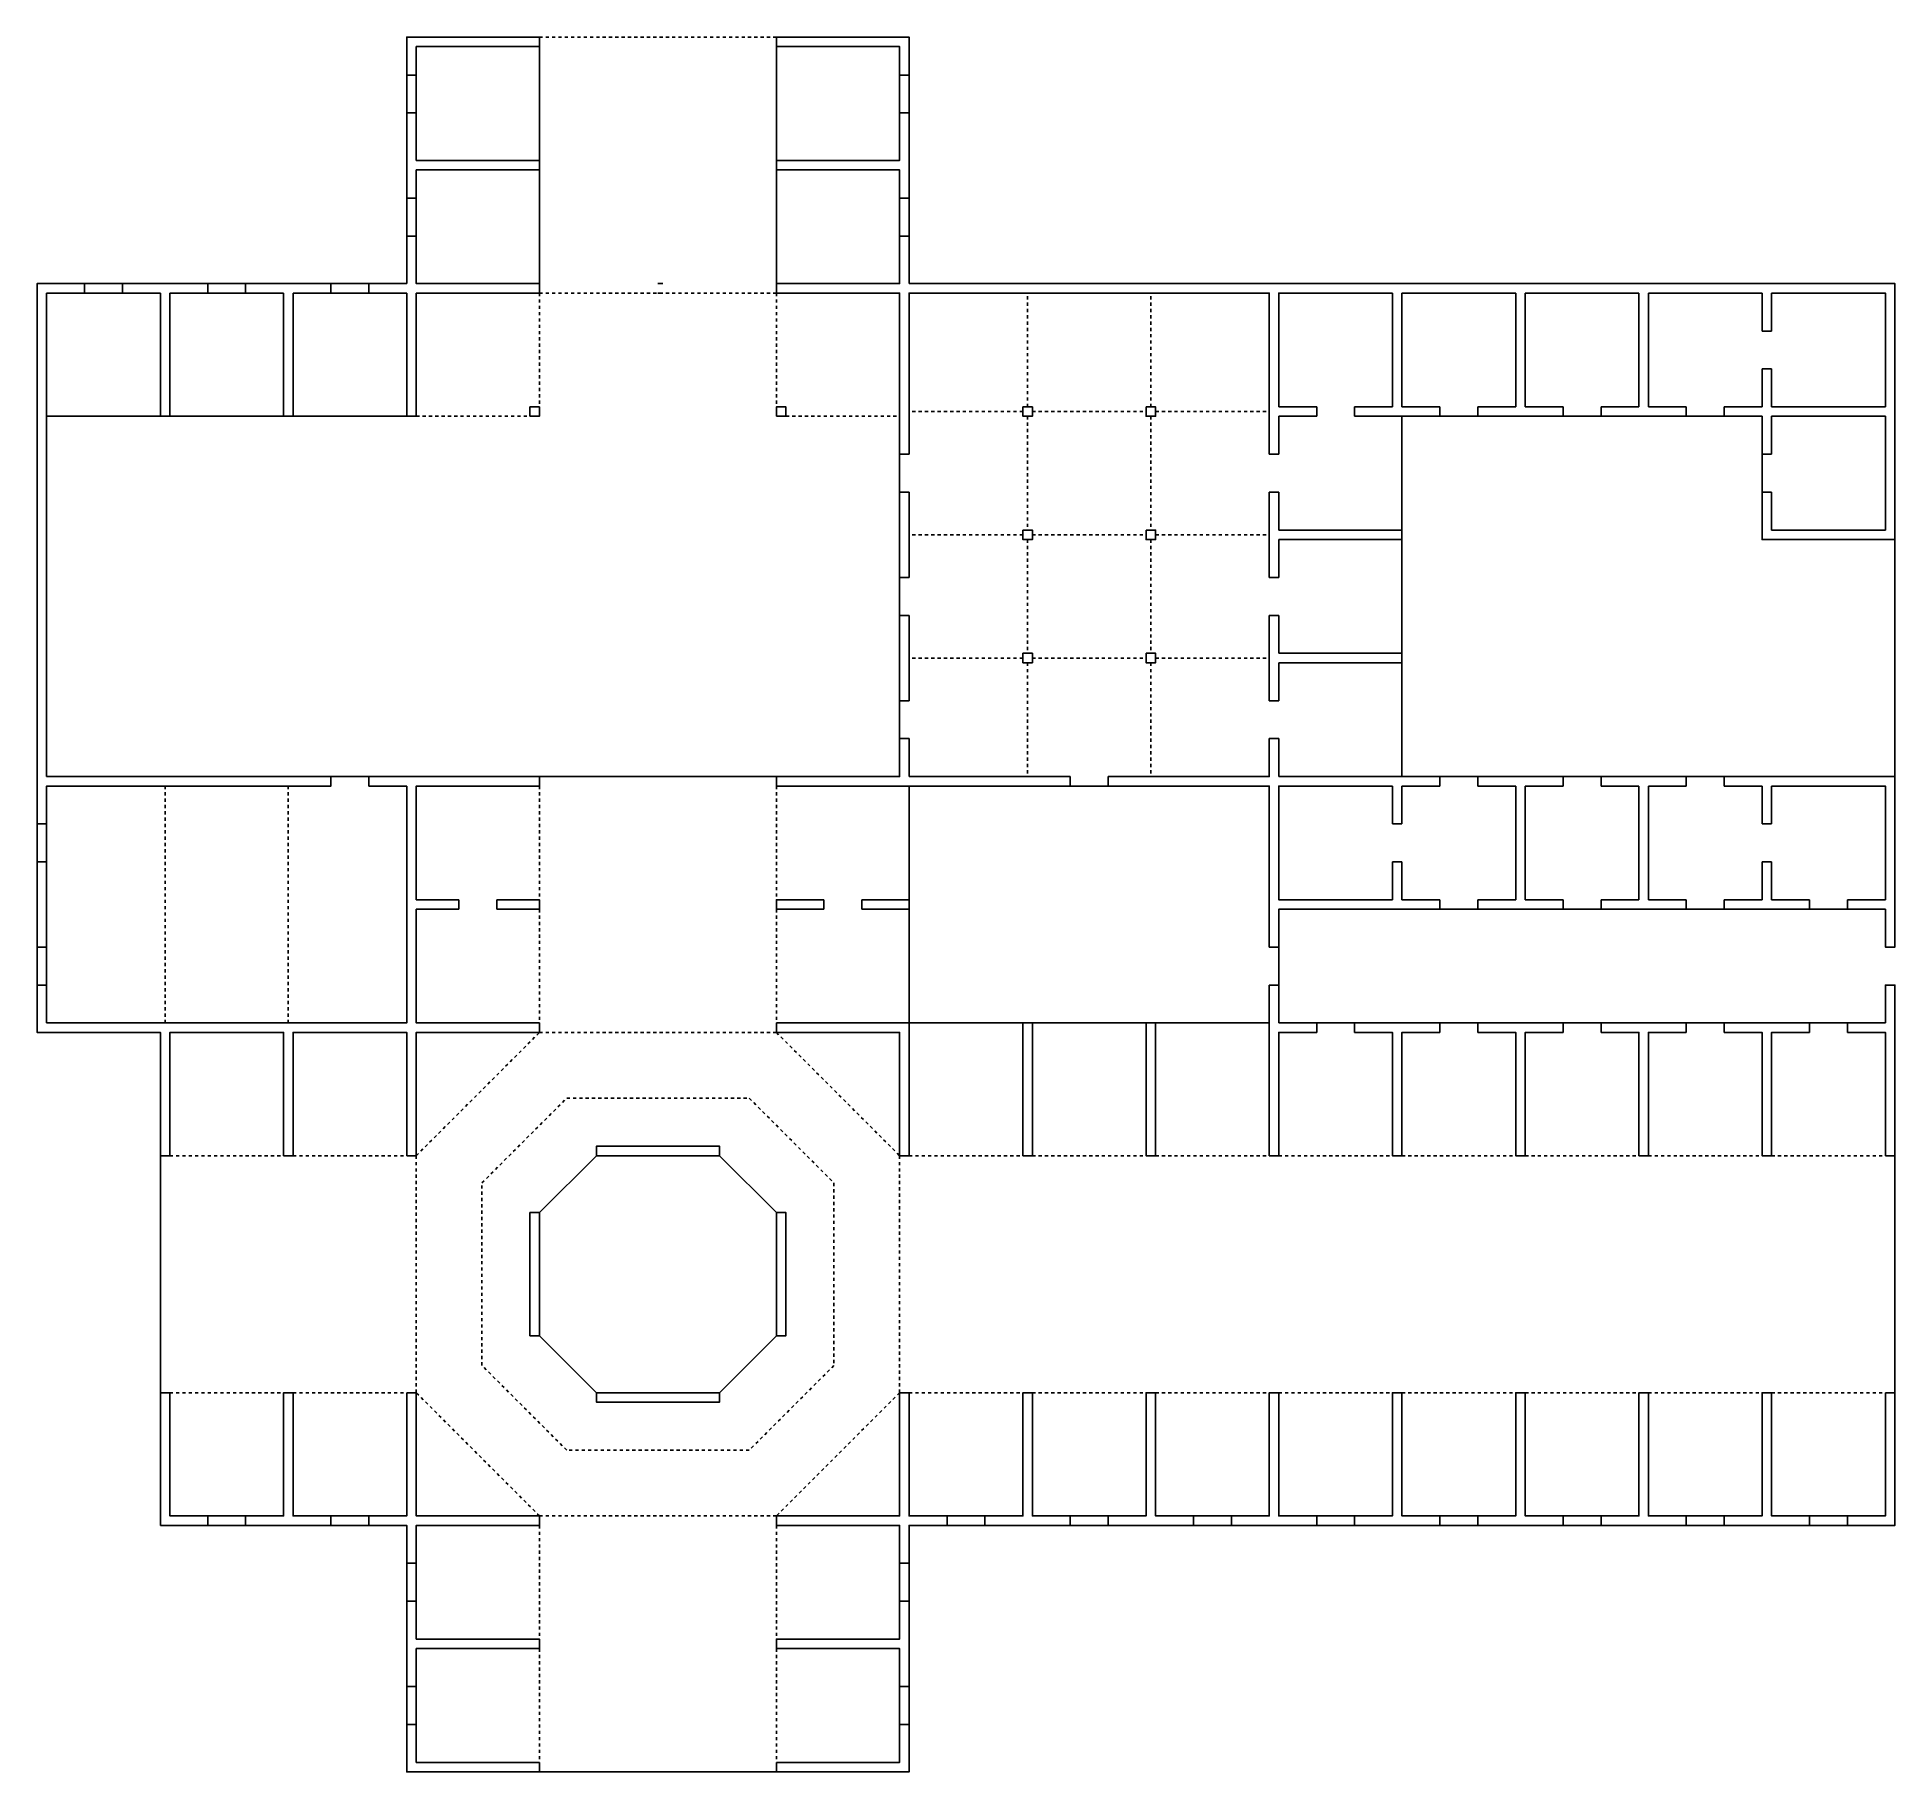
# Model space of a CAD drawing. Header units: millimetres. Extents: x 4573 to 5063, y -322 to -268.
# Drawn here: x 4572.9 to 4631.7, y -322.4 to -267.5 of the extents above.
import ezdxf

# ---------------------------------------------------------------- set-up
doc = ezdxf.new("R2010")
doc.units = ezdxf.units.MM
doc.linetypes.add('ACAD_ISO02W100', pattern=[15, 12, -3])
doc.layers.add('Layer3', color=8, linetype='ACAD_ISO02W100')
doc.layers.add('Layer4', color=7, linetype='Continuous', true_color=0xf7b54a)

msp = doc.modelspace()

# ---------------------------------------------------------------- linework, layer by layer
for points in [[(4588.84, -267.833), (4588.84, -267.533), (4584.64, -267.533), (4584.64, -268.733)], [(4596.34, -267.833), (4596.34, -267.533), (4600.54, -267.533), (4600.54, -268.733)], [(4600.24, -268.733), (4600.24, -267.833), (4596.34, -267.833), (4596.34, -267.533)], [(4584.94, -268.733), (4584.94, -267.833), (4588.84, -267.833)], [(4584.64, -268.733), (4584.94, -268.733)], [(4600.24, -268.733), (4600.54, -268.733)], [(4584.64, -269.933), (4584.94, -269.933)], [(4584.64, -269.933), (4584.64, -272.633)], [(4584.94, -272.633), (4584.94, -271.733), (4588.84, -271.733), (4588.84, -271.433), (4584.94, -271.433), (4584.94, -269.933)], [(4600.24, -272.633), (4600.24, -271.733), (4596.34, -271.733), (4596.34, -271.433), (4600.24, -271.433), (4600.24, -269.933)], [(4600.24, -269.933), (4600.54, -269.933)], [(4600.54, -269.933), (4600.54, -272.633)], [(4588.84, -271.733), (4588.84, -271.433)], [(4596.34, -271.733), (4596.34, -271.433)], [(4584.64, -272.633), (4584.94, -272.633)], [(4600.24, -272.633), (4600.54, -272.633)], [(4584.64, -273.833), (4584.94, -273.833)], [(4584.64, -273.833), (4584.64, -275.333)], [(4584.94, -275.633), (4588.84, -275.633), (4588.84, -275.333), (4584.94, -275.333), (4584.94, -273.833)], [(4600.24, -275.633), (4596.34, -275.633), (4596.34, -275.333), (4600.24, -275.333), (4600.24, -273.833)], [(4600.24, -273.833), (4600.54, -273.833)], [(4600.54, -273.833), (4600.54, -275.333)], [(4573.24, -275.333), (4572.94, -275.333), (4572.94, -292.433)], [(4573.24, -275.333), (4574.44, -275.333)], [(4573.24, -275.633), (4573.24, -290.933)], [(4573.24, -275.633), (4574.44, -275.633)], [(4574.44, -275.333), (4574.44, -275.633)], [(4575.64, -275.333), (4575.64, -275.633)], [(4575.64, -275.333), (4578.34, -275.333)], [(4575.64, -275.633), (4576.84, -275.633)], [(4576.84, -279.233), (4576.84, -275.633)], [(4577.14, -275.633), (4577.14, -279.233)], [(4577.14, -275.633), (4578.34, -275.633)], [(4578.34, -275.333), (4578.34, -275.633)], [(4579.54, -275.333), (4579.54, -275.633)], [(4579.54, -275.333), (4582.24, -275.333)], [(4579.54, -275.633), (4580.74, -275.633)], [(4580.74, -279.233), (4580.74, -275.633)], [(4581.04, -275.633), (4581.04, -279.233)], [(4581.04, -275.633), (4582.24, -275.633)], [(4582.24, -275.333), (4582.24, -275.633)], [(4583.44, -275.333), (4583.44, -275.633)], [(4583.44, -275.333), (4584.64, -275.333)], [(4583.44, -275.633), (4584.64, -275.633)], [(4584.64, -279.233), (4584.64, -275.633)], [(4584.94, -275.633), (4584.94, -279.233)], [(4588.84, -275.633), (4588.84, -275.333)], [(4596.34, -275.633), (4596.34, -275.333)], [(4600.24, -275.333), (4596.34, -275.333)], [(4600.24, -280.733), (4600.24, -275.633), (4596.34, -275.633)], [(4631.74, -283.433), (4631.74, -275.333), (4600.54, -275.333)], [(4600.54, -280.733), (4600.54, -275.633), (4611.94, -275.633), (4611.94, -280.733)], [(4612.24, -279.233), (4612.24, -275.633), (4615.84, -275.633)], [(4615.84, -279.233), (4615.84, -275.633)], [(4616.14, -279.233), (4616.14, -275.633)], [(4616.14, -275.633), (4619.74, -275.633)], [(4619.74, -275.633), (4619.74, -279.233)], [(4620.04, -275.633), (4620.04, -279.233)], [(4620.04, -275.633), (4623.64, -275.633)], [(4623.64, -275.633), (4623.64, -279.233)], [(4623.94, -275.633), (4623.94, -279.233)], [(4623.94, -275.633), (4627.54, -275.633)], [(4627.54, -275.633), (4627.54, -276.833)], [(4627.84, -276.833), (4627.84, -275.633)], [(4627.84, -275.633), (4631.44, -275.633), (4631.44, -279.233)], [(4627.54, -276.833), (4627.84, -276.833)], [(4627.84, -278.033), (4627.54, -278.033)], [(4627.54, -278.033), (4627.54, -279.233)], [(4627.84, -279.233), (4627.84, -278.033)], [(4576.84, -279.233), (4576.84, -279.533), (4577.14, -279.533), (4577.14, -279.233)], [(4580.74, -279.233), (4580.74, -279.533), (4581.04, -279.533), (4581.04, -279.233)], [(4584.64, -279.233), (4584.64, -279.533), (4584.94, -279.533), (4584.94, -279.233)], [(4612.24, -279.233), (4613.44, -279.233)], [(4613.44, -279.233), (4613.44, -279.533)], [(4613.44, -279.533), (4613.44, -279.233)], [(4614.64, -279.233), (4615.84, -279.233)], [(4614.64, -279.533), (4614.64, -279.233)], [(4614.64, -279.233), (4614.64, -279.533)], [(4616.14, -279.233), (4617.34, -279.233)], [(4617.34, -279.533), (4617.34, -279.233)], [(4618.54, -279.233), (4618.54, -279.533)], [(4618.54, -279.233), (4619.74, -279.233)], [(4620.04, -279.233), (4621.24, -279.233)], [(4621.24, -279.533), (4621.24, -279.233)], [(4622.44, -279.233), (4622.44, -279.533)], [(4622.44, -279.233), (4623.64, -279.233)], [(4623.94, -279.233), (4625.14, -279.233)], [(4625.14, -279.533), (4625.14, -279.233)], [(4626.34, -279.233), (4626.34, -279.533)], [(4626.34, -279.233), (4627.54, -279.233)], [(4627.84, -279.233), (4631.44, -279.233)], [(4612.24, -279.533), (4613.44, -279.533)], [(4612.24, -279.533), (4612.24, -280.733)], [(4614.64, -279.533), (4617.34, -279.533)], [(4618.54, -279.533), (4621.24, -279.533)], [(4622.44, -279.533), (4625.14, -279.533)], [(4626.34, -279.533), (4627.54, -279.533)], [(4627.54, -280.733), (4627.54, -279.533)], [(4627.84, -279.533), (4631.44, -279.533)], [(4627.84, -280.733), (4627.84, -279.533)], [(4631.44, -279.533), (4631.44, -283.133)], [(4600.24, -280.733), (4600.54, -280.733)], [(4611.94, -280.733), (4612.24, -280.733)], [(4627.54, -280.733), (4627.84, -280.733)], [(4600.24, -284.633), (4600.24, -281.933)], [(4600.54, -281.933), (4600.24, -281.933)], [(4600.54, -284.633), (4600.54, -281.933)], [(4612.24, -281.933), (4611.94, -281.933)], [(4611.94, -281.933), (4611.94, -284.633)], [(4612.24, -281.933), (4612.24, -283.133)], [(4631.74, -283.433), (4627.54, -283.433), (4627.54, -281.933)], [(4627.84, -281.933), (4627.54, -281.933)], [(4631.44, -283.133), (4627.84, -283.133), (4627.84, -281.933)], [(4612.24, -283.133), (4615.84, -283.133)], [(4615.84, -283.133), (4616.14, -283.133), (4616.14, -283.433), (4615.84, -283.433)], [(4616.14, -283.133), (4616.14, -283.433)], [(4612.24, -283.433), (4615.84, -283.433)], [(4612.24, -283.433), (4612.24, -284.633)], [(4600.24, -284.633), (4600.54, -284.633)], [(4611.94, -284.633), (4612.24, -284.633)], [(4600.24, -288.533), (4600.24, -285.833)], [(4600.54, -285.833), (4600.24, -285.833)], [(4600.54, -288.533), (4600.54, -285.833)], [(4612.24, -285.833), (4611.94, -285.833)], [(4611.94, -285.833), (4611.94, -288.533)], [(4612.24, -285.833), (4612.24, -287.033)], [(4615.84, -287.033), (4612.24, -287.033)], [(4612.24, -287.333), (4615.84, -287.333)], [(4612.24, -287.333), (4612.24, -288.533)], [(4615.84, -287.033), (4616.14, -287.033), (4616.14, -287.333), (4615.84, -287.333)], [(4600.24, -288.533), (4600.54, -288.533)], [(4611.94, -288.533), (4612.24, -288.533)], [(4596.34, -290.933), (4600.24, -290.933), (4600.24, -289.733)], [(4600.54, -289.733), (4600.24, -289.733)], [(4600.54, -290.933), (4600.54, -289.733)], [(4611.94, -289.733), (4611.94, -290.933), (4606.84, -290.933)], [(4612.24, -289.733), (4611.94, -289.733)], [(4612.24, -289.733), (4612.24, -290.933)], [(4573.24, -290.933), (4581.04, -290.933)], [(4581.04, -290.933), (4582.24, -290.933), (4582.24, -291.233), (4581.04, -291.233)], [(4584.64, -290.933), (4583.44, -290.933), (4583.44, -291.233), (4584.64, -291.233)], [(4584.64, -290.933), (4588.84, -290.933)], [(4588.84, -291.233), (4588.84, -290.933)], [(4596.34, -291.233), (4596.34, -290.933)], [(4605.64, -290.933), (4600.54, -290.933)], [(4605.64, -290.933), (4605.64, -291.233)], [(4606.84, -291.233), (4606.84, -290.933)], [(4615.84, -290.933), (4612.24, -290.933)], [(4615.84, -290.933), (4616.14, -290.933)], [(4616.14, -290.933), (4617.34, -290.933)], [(4617.34, -291.233), (4617.34, -290.933)], [(4618.54, -290.933), (4618.54, -291.233)], [(4618.54, -290.933), (4621.24, -290.933)], [(4621.24, -291.233), (4621.24, -290.933)], [(4622.44, -290.933), (4622.44, -291.233)], [(4622.44, -290.933), (4625.14, -290.933)], [(4625.14, -291.233), (4625.14, -290.933)], [(4626.34, -290.933), (4626.34, -291.233)], [(4626.34, -290.933), (4631.44, -290.933)], [(4631.44, -290.933), (4631.74, -290.933)], [(4631.74, -295.133), (4631.74, -290.933)], [(4584.64, -291.233), (4584.64, -298.733), (4573.24, -298.733)], [(4573.24, -292.433), (4573.24, -291.233), (4581.04, -291.233)], [(4584.94, -294.833), (4584.94, -291.233), (4588.84, -291.233)], [(4586.29, -294.833), (4584.94, -294.833), (4584.94, -291.233), (4588.54, -291.233)], [(4596.64, -291.233), (4596.34, -291.233)], [(4596.64, -291.233), (4600.24, -291.233)], [(4600.54, -291.233), (4596.64, -291.233)], [(4600.54, -291.233), (4605.64, -291.233)], [(4606.84, -291.233), (4611.94, -291.233), (4611.94, -296.333)], [(4615.84, -291.233), (4612.24, -291.233), (4612.24, -294.833), (4615.84, -294.833)], [(4615.84, -292.433), (4615.84, -291.233)], [(4616.14, -291.233), (4616.14, -292.433)], [(4617.34, -291.233), (4616.14, -291.233)], [(4619.74, -291.233), (4618.54, -291.233)], [(4619.74, -291.233), (4619.74, -294.833)], [(4620.04, -291.233), (4620.04, -294.833)], [(4621.24, -291.233), (4620.04, -291.233)], [(4623.64, -291.233), (4622.44, -291.233)], [(4623.64, -291.233), (4623.64, -294.833)], [(4623.94, -291.233), (4623.94, -294.833)], [(4625.14, -291.233), (4623.94, -291.233)], [(4627.54, -291.233), (4626.34, -291.233)], [(4627.54, -291.233), (4627.54, -292.433)], [(4627.84, -291.233), (4627.84, -292.433)], [(4630.24, -294.833), (4631.44, -294.833), (4631.44, -291.233), (4627.84, -291.233)], [(4572.94, -292.433), (4573.24, -292.433)], [(4615.84, -292.433), (4616.14, -292.433)], [(4627.54, -292.433), (4627.84, -292.433)], [(4572.94, -293.633), (4573.24, -293.633)], [(4572.94, -293.633), (4572.94, -296.333)], [(4573.24, -296.333), (4573.24, -293.633)], [(4616.14, -293.633), (4615.84, -293.633)], [(4615.84, -294.833), (4615.84, -293.633)], [(4616.14, -293.633), (4616.14, -294.833)], [(4627.84, -293.633), (4627.54, -293.633)], [(4627.54, -293.633), (4627.54, -294.833)], [(4627.84, -293.633), (4627.84, -294.833)], [(4584.94, -294.833), (4586.29, -294.833)], [(4584.94, -298.733), (4584.94, -295.133)], [(4588.54, -298.733), (4584.94, -298.733), (4584.94, -295.133), (4586.29, -295.133)], [(4586.29, -295.133), (4584.94, -295.133)], [(4586.29, -294.833), (4586.29, -295.133)], [(4588.54, -294.833), (4587.49, -294.833)], [(4587.49, -294.833), (4588.84, -294.833), (4588.84, -295.133), (4587.49, -295.133)], [(4587.49, -295.133), (4587.49, -294.833)], [(4587.49, -295.133), (4588.54, -295.133)], [(4588.84, -295.133), (4588.84, -294.833)], [(4596.34, -294.833), (4596.34, -295.133)], [(4596.64, -294.833), (4596.34, -294.833), (4596.34, -295.133), (4596.64, -295.133)], [(4596.64, -294.833), (4597.84, -294.833)], [(4597.84, -295.133), (4596.64, -295.133)], [(4597.84, -294.833), (4597.84, -295.133)], [(4599.04, -294.833), (4600.24, -294.833)], [(4599.04, -295.133), (4599.04, -294.833)], [(4600.24, -295.133), (4599.04, -295.133)], [(4600.24, -294.833), (4600.54, -294.833), (4600.54, -295.133), (4600.24, -295.133)], [(4600.54, -295.133), (4600.54, -294.833)], [(4612.24, -296.333), (4612.24, -295.133), (4615.84, -295.133)], [(4617.34, -295.133), (4615.84, -295.133)], [(4616.14, -294.833), (4617.34, -294.833)], [(4617.34, -295.133), (4617.34, -294.833)], [(4618.54, -294.833), (4618.54, -295.133)], [(4618.54, -294.833), (4619.74, -294.833)], [(4621.24, -295.133), (4618.54, -295.133)], [(4620.04, -294.833), (4621.24, -294.833)], [(4621.24, -295.133), (4621.24, -294.833)], [(4622.44, -294.833), (4622.44, -295.133)], [(4622.44, -294.833), (4623.64, -294.833)], [(4625.14, -295.133), (4622.44, -295.133)], [(4623.94, -294.833), (4625.14, -294.833)], [(4625.14, -295.133), (4625.14, -294.833)], [(4626.34, -294.833), (4626.34, -295.133)], [(4626.34, -294.833), (4627.54, -294.833)], [(4629.04, -295.133), (4626.34, -295.133)], [(4627.84, -294.833), (4629.04, -294.833)], [(4629.04, -295.133), (4629.04, -294.833)], [(4630.24, -294.833), (4630.24, -295.133)], [(4631.44, -295.133), (4630.24, -295.133)], [(4631.74, -295.133), (4631.74, -296.333), (4631.44, -296.333), (4631.44, -295.133)], [(4572.94, -296.333), (4573.24, -296.333)], [(4611.94, -296.333), (4612.24, -296.333)], [(4631.44, -296.333), (4631.74, -296.333)], [(4572.94, -297.533), (4573.24, -297.533)], [(4572.94, -297.533), (4572.94, -299.033), (4576.84, -299.033), (4576.84, -302.933)], [(4573.24, -298.733), (4573.24, -297.533)], [(4612.24, -297.533), (4611.94, -297.533)], [(4611.94, -297.533), (4611.94, -298.733)], [(4612.24, -298.733), (4612.24, -297.533)], [(4631.74, -297.533), (4631.44, -297.533)], [(4631.44, -298.733), (4631.44, -297.533), (4631.74, -297.533), (4631.74, -298.733)], [(4577.14, -302.633), (4577.14, -299.033), (4580.74, -299.033), (4580.74, -302.633)], [(4577.14, -302.933), (4577.14, -299.033), (4580.74, -299.033)], [(4581.04, -302.633), (4581.04, -299.033), (4584.64, -299.033), (4584.64, -302.933)], [(4581.04, -299.033), (4584.64, -299.033)], [(4584.64, -302.933), (4584.94, -302.933), (4584.94, -299.033), (4588.84, -299.033), (4588.84, -298.733)], [(4588.54, -298.733), (4588.84, -298.733)], [(4596.64, -298.733), (4596.34, -298.733)], [(4596.34, -298.733), (4596.34, -299.033), (4600.24, -299.033), (4600.24, -302.933), (4600.54, -302.933)], [(4596.64, -298.733), (4600.24, -298.733)], [(4600.24, -298.733), (4600.54, -298.733), (4600.54, -299.033)], [(4600.54, -302.633), (4600.54, -299.033)], [(4604.14, -299.033), (4604.14, -298.733), (4604.44, -298.733), (4604.44, -299.033)], [(4604.44, -298.733), (4604.14, -298.733)], [(4604.14, -299.033), (4604.14, -302.633)], [(4604.44, -302.633), (4604.44, -299.033)], [(4608.04, -299.033), (4608.04, -298.733), (4608.34, -298.733), (4608.34, -299.033)], [(4608.34, -298.733), (4608.04, -298.733)], [(4608.04, -299.033), (4608.04, -302.633)], [(4608.34, -302.633), (4608.34, -299.033)], [(4611.94, -299.033), (4611.94, -298.733)], [(4611.94, -299.033), (4611.94, -302.633)], [(4612.24, -298.733), (4613.44, -298.733)], [(4612.24, -299.033), (4613.44, -299.033)], [(4612.24, -302.933), (4612.24, -299.033), (4613.44, -299.033)], [(4613.44, -299.033), (4613.44, -298.733)], [(4614.64, -298.733), (4614.64, -299.033)], [(4614.64, -298.733), (4617.34, -298.733)], [(4614.64, -299.033), (4615.84, -299.033), (4615.84, -302.633)], [(4614.64, -299.033), (4615.84, -299.033)], [(4616.14, -302.633), (4616.14, -299.033), (4617.34, -299.033)], [(4616.14, -299.033), (4617.34, -299.033)], [(4617.34, -299.033), (4617.34, -298.733)], [(4618.54, -298.733), (4618.54, -299.033)], [(4618.54, -298.733), (4621.24, -298.733)], [(4618.54, -299.033), (4619.74, -299.033), (4619.74, -302.633)], [(4618.54, -299.033), (4619.74, -299.033)], [(4620.04, -302.633), (4620.04, -299.033), (4621.24, -299.033)], [(4620.04, -299.033), (4621.24, -299.033)], [(4621.24, -299.033), (4621.24, -298.733)], [(4622.44, -298.733), (4622.44, -299.033)], [(4622.44, -298.733), (4625.14, -298.733)], [(4622.44, -299.033), (4623.64, -299.033), (4623.64, -302.633)], [(4622.44, -299.033), (4623.64, -299.033)], [(4623.94, -302.633), (4623.94, -299.033), (4625.14, -299.033)], [(4623.94, -299.033), (4625.14, -299.033)], [(4625.14, -299.033), (4625.14, -298.733)], [(4626.34, -298.733), (4626.34, -299.033)], [(4626.34, -298.733), (4629.04, -298.733)], [(4626.34, -299.033), (4627.54, -299.033), (4627.54, -302.633)], [(4626.34, -299.033), (4627.54, -299.033)], [(4627.84, -302.633), (4627.84, -299.033), (4629.04, -299.033)], [(4627.84, -299.033), (4629.04, -299.033)], [(4629.04, -299.033), (4629.04, -298.733)], [(4630.24, -298.733), (4630.24, -299.033)], [(4630.24, -298.733), (4631.44, -298.733)], [(4630.24, -299.033), (4631.44, -299.033), (4631.44, -302.633)], [(4630.24, -299.033), (4631.44, -299.033), (4631.44, -302.933)], [(4631.74, -298.733), (4631.74, -302.933)], [(4580.74, -302.633), (4580.74, -302.933), (4581.04, -302.933), (4581.04, -302.633)], [(4590.64, -302.783), (4590.64, -302.633), (4594.54, -302.633), (4594.54, -302.933), (4590.64, -302.933), (4590.64, -302.783)], [(4600.54, -302.633), (4600.54, -302.933)], [(4604.14, -302.633), (4604.14, -302.933), (4604.44, -302.933), (4604.44, -302.633)], [(4608.04, -302.633), (4608.04, -302.933), (4608.34, -302.933), (4608.34, -302.633)], [(4611.94, -302.633), (4611.94, -302.933), (4612.24, -302.933)], [(4615.84, -302.633), (4615.84, -302.933), (4616.14, -302.933), (4616.14, -302.633)], [(4619.74, -302.633), (4619.74, -302.933), (4620.04, -302.933), (4620.04, -302.633)], [(4623.64, -302.633), (4623.64, -302.933), (4623.94, -302.933), (4623.94, -302.633)], [(4627.54, -302.633), (4627.54, -302.933), (4627.84, -302.933), (4627.84, -302.633)], [(4577.14, -302.933), (4576.84, -302.933)], [(4580.74, -302.933), (4581.04, -302.933)], [(4604.14, -302.933), (4604.44, -302.933)], [(4608.04, -302.933), (4608.34, -302.933)], [(4611.94, -302.933), (4612.24, -302.933)], [(4615.84, -302.933), (4616.14, -302.933)], [(4619.74, -302.933), (4620.04, -302.933)], [(4623.64, -302.933), (4623.94, -302.933)], [(4627.54, -302.933), (4627.84, -302.933)], [(4631.44, -302.933), (4631.74, -302.933)], [(4588.69, -304.733), (4588.54, -304.733), (4588.54, -308.633), (4588.84, -308.633), (4588.84, -304.733), (4588.69, -304.733)], [(4596.49, -304.733), (4596.34, -304.733), (4596.34, -308.633), (4596.64, -308.633), (4596.64, -304.733), (4596.49, -304.733)], [(4577.14, -310.433), (4576.84, -310.433)], [(4576.84, -310.433), (4576.84, -314.633)], [(4578.34, -314.333), (4577.14, -314.333), (4577.14, -310.433)], [(4580.74, -310.733), (4580.74, -310.433), (4581.04, -310.433), (4581.04, -310.733)], [(4581.04, -310.433), (4580.74, -310.433)], [(4584.64, -310.733), (4584.64, -310.433)], [(4588.84, -314.633), (4588.84, -314.333), (4584.94, -314.333), (4584.94, -310.433), (4584.64, -310.433)], [(4590.64, -310.583), (4590.64, -310.433), (4594.54, -310.433), (4594.54, -310.733), (4590.64, -310.733), (4590.64, -310.583)], [(4600.54, -310.433), (4600.24, -310.433), (4600.24, -314.333), (4596.34, -314.333), (4596.34, -314.633)], [(4600.54, -310.733), (4600.54, -310.433)], [(4604.14, -310.733), (4604.14, -310.433), (4604.44, -310.433), (4604.44, -310.733)], [(4604.44, -310.433), (4604.14, -310.433)], [(4608.04, -310.733), (4608.04, -310.433), (4608.34, -310.433), (4608.34, -310.733)], [(4608.34, -310.433), (4608.04, -310.433)], [(4611.94, -310.733), (4611.94, -310.433), (4612.24, -310.433), (4612.24, -310.733)], [(4612.24, -310.433), (4611.94, -310.433)], [(4615.84, -310.733), (4615.84, -310.433), (4616.14, -310.433), (4616.14, -310.733)], [(4616.14, -310.433), (4615.84, -310.433)], [(4619.74, -310.733), (4619.74, -310.433), (4620.04, -310.433), (4620.04, -310.733)], [(4620.04, -310.433), (4619.74, -310.433)], [(4623.64, -310.733), (4623.64, -310.433), (4623.94, -310.433), (4623.94, -310.733)], [(4623.94, -310.433), (4623.64, -310.433)], [(4627.84, -310.433), (4627.54, -310.433)], [(4627.54, -310.733), (4627.54, -310.433), (4627.84, -310.433), (4627.84, -310.733)], [(4631.44, -310.433), (4631.44, -314.333), (4630.24, -314.333)], [(4630.24, -314.633), (4631.74, -314.633), (4631.74, -310.433)], [(4631.44, -310.433), (4631.74, -310.433)], [(4578.34, -314.333), (4577.14, -314.333), (4577.14, -310.733)], [(4580.74, -310.733), (4580.74, -314.333), (4579.54, -314.333)], [(4582.24, -314.333), (4581.04, -314.333), (4581.04, -310.733)], [(4584.64, -310.733), (4584.64, -314.333), (4583.44, -314.333)], [(4601.74, -314.333), (4600.54, -314.333), (4600.54, -310.733)], [(4604.14, -310.733), (4604.14, -314.333), (4602.94, -314.333)], [(4605.64, -314.333), (4604.44, -314.333), (4604.44, -310.733)], [(4608.04, -310.733), (4608.04, -314.333), (4606.84, -314.333)], [(4609.54, -314.333), (4608.34, -314.333), (4608.34, -310.733)], [(4611.94, -310.733), (4611.94, -314.333), (4610.74, -314.333)], [(4613.44, -314.333), (4612.24, -314.333), (4612.24, -310.733)], [(4615.84, -310.733), (4615.84, -314.333), (4614.64, -314.333)], [(4617.34, -314.333), (4616.14, -314.333), (4616.14, -310.733)], [(4619.74, -310.733), (4619.74, -314.333), (4618.54, -314.333)], [(4621.24, -314.333), (4620.04, -314.333), (4620.04, -310.733)], [(4623.64, -310.733), (4623.64, -314.333), (4622.44, -314.333)], [(4625.14, -314.333), (4623.94, -314.333), (4623.94, -310.733)], [(4627.54, -310.733), (4627.54, -314.333), (4626.34, -314.333)], [(4629.04, -314.333), (4627.84, -314.333), (4627.84, -310.733)], [(4631.44, -310.733), (4631.44, -314.333), (4630.24, -314.333)], [(4578.34, -314.333), (4578.34, -314.633)], [(4580.74, -314.333), (4579.54, -314.333)], [(4579.54, -314.333), (4579.54, -314.633)], [(4582.24, -314.333), (4582.24, -314.633)], [(4583.44, -314.333), (4583.44, -314.633)], [(4601.74, -314.333), (4600.54, -314.333)], [(4601.74, -314.333), (4601.74, -314.633)], [(4604.14, -314.333), (4602.94, -314.333)], [(4602.94, -314.333), (4602.94, -314.633)], [(4605.64, -314.333), (4604.44, -314.333)], [(4605.64, -314.333), (4605.64, -314.633)], [(4608.04, -314.333), (4606.84, -314.333)], [(4606.84, -314.333), (4606.84, -314.633)], [(4609.54, -314.333), (4608.34, -314.333)], [(4609.54, -314.333), (4609.54, -314.633)], [(4611.94, -314.333), (4610.74, -314.333)], [(4610.74, -314.333), (4610.74, -314.633)], [(4613.44, -314.333), (4612.24, -314.333)], [(4613.44, -314.333), (4613.44, -314.633)], [(4615.84, -314.333), (4614.64, -314.333)], [(4614.64, -314.333), (4614.64, -314.633)], [(4617.34, -314.333), (4616.14, -314.333)], [(4617.34, -314.333), (4617.34, -314.633)], [(4619.74, -314.333), (4618.54, -314.333)], [(4618.54, -314.333), (4618.54, -314.633)], [(4621.24, -314.333), (4620.04, -314.333)], [(4621.24, -314.333), (4621.24, -314.633)], [(4623.64, -314.333), (4622.44, -314.333)], [(4622.44, -314.333), (4622.44, -314.633)], [(4625.14, -314.333), (4623.94, -314.333)], [(4625.14, -314.333), (4625.14, -314.633)], [(4627.54, -314.333), (4626.34, -314.333)], [(4626.34, -314.333), (4626.34, -314.633)], [(4629.04, -314.333), (4627.84, -314.333)], [(4629.04, -314.333), (4629.04, -314.633)], [(4630.24, -314.333), (4630.24, -314.633)], [(4576.84, -314.633), (4578.34, -314.633)], [(4579.54, -314.633), (4582.24, -314.633)], [(4583.44, -314.633), (4584.64, -314.633), (4584.64, -315.833)], [(4584.94, -315.833), (4584.94, -314.633), (4588.54, -314.633)], [(4584.94, -315.833), (4584.94, -314.633)], [(4588.54, -314.633), (4588.84, -314.633)], [(4596.34, -314.633), (4596.64, -314.633)], [(4600.24, -315.833), (4600.24, -314.633), (4596.64, -314.633)], [(4600.24, -314.633), (4600.24, -315.833)], [(4600.54, -315.833), (4600.54, -314.633), (4601.74, -314.633)], [(4602.94, -314.633), (4605.64, -314.633)], [(4606.84, -314.633), (4609.54, -314.633)], [(4610.74, -314.633), (4613.44, -314.633)], [(4614.64, -314.633), (4617.34, -314.633)], [(4618.54, -314.633), (4621.24, -314.633)], [(4622.44, -314.633), (4625.14, -314.633)], [(4626.34, -314.633), (4629.04, -314.633)], [(4584.64, -315.833), (4584.94, -315.833)], [(4600.24, -315.833), (4600.54, -315.833)], [(4584.64, -317.033), (4584.94, -317.033)], [(4584.64, -317.033), (4584.64, -319.733)], [(4588.54, -318.233), (4584.94, -318.233), (4584.94, -317.033)], [(4584.94, -318.233), (4584.94, -317.033)], [(4596.64, -318.233), (4600.24, -318.233), (4600.24, -317.033)], [(4600.24, -317.033), (4600.54, -317.033)], [(4600.24, -317.033), (4600.24, -318.233)], [(4600.54, -319.733), (4600.54, -317.033)], [(4584.94, -319.733), (4584.94, -318.533), (4588.54, -318.533)], [(4584.94, -319.733), (4584.94, -318.533)], [(4588.54, -318.233), (4588.84, -318.233), (4588.84, -318.533), (4588.54, -318.533)], [(4588.84, -318.533), (4588.84, -318.233)], [(4596.64, -318.233), (4596.34, -318.233), (4596.34, -318.533), (4596.64, -318.533)], [(4596.34, -318.233), (4596.34, -318.533)], [(4600.24, -319.733), (4600.24, -318.533), (4596.64, -318.533)], [(4600.24, -318.533), (4600.24, -319.733)], [(4584.64, -319.733), (4584.94, -319.733)], [(4600.24, -319.733), (4600.54, -319.733)], [(4584.64, -320.933), (4584.94, -320.933)], [(4584.64, -320.933), (4584.64, -322.433), (4588.84, -322.433)], [(4588.54, -322.133), (4584.94, -322.133), (4584.94, -320.933)], [(4588.84, -322.133), (4584.94, -322.133), (4584.94, -320.933)], [(4596.34, -322.433), (4600.54, -322.433), (4600.54, -320.933)], [(4600.24, -320.933), (4600.24, -322.133), (4596.34, -322.133)], [(4596.64, -322.133), (4600.24, -322.133), (4600.24, -320.933)], [(4600.24, -320.933), (4600.54, -320.933)], [(4588.84, -322.133), (4588.84, -322.433)], [(4596.34, -322.133), (4596.34, -322.433)]]:
    msp.add_lwpolyline(points)
at = {"ltscale": 0.1}
for points in [[(4592.74, -275.333), (4592.59, -275.333)], [(4592.74, -275.633), (4592.59, -275.633)]]:
    msp.add_lwpolyline(points, dxfattribs=at)
for points in [[(4588.54, -279.533), (4588.84, -279.533), (4588.84, -279.233), (4588.54, -279.233)], [(4596.34, -279.533), (4596.64, -279.533), (4596.64, -279.233), (4596.34, -279.233)], [(4604.14, -279.233), (4604.44, -279.233), (4604.44, -279.533), (4604.14, -279.533)], [(4608.04, -279.233), (4608.34, -279.233), (4608.34, -279.533), (4608.04, -279.533)], [(4604.14, -283.133), (4604.44, -283.133), (4604.44, -283.433), (4604.14, -283.433)], [(4608.04, -283.133), (4608.34, -283.133), (4608.34, -283.433), (4608.04, -283.433)], [(4604.14, -287.033), (4604.44, -287.033), (4604.44, -287.333), (4604.14, -287.333)], [(4608.04, -287.033), (4608.34, -287.033), (4608.34, -287.333), (4608.04, -287.333)]]:
    msp.add_lwpolyline(points, close=True)
at = {"layer": 'Layer3', "ltscale": 0.0003}
for points in [[(4588.84, -267.533), (4596.34, -267.533)], [(4588.84, -275.633), (4596.34, -275.633)], [(4588.84, -275.633), (4588.84, -279.233)], [(4596.34, -275.633), (4596.34, -279.233)], [(4604.29, -279.233), (4604.29, -275.633)], [(4608.19, -279.233), (4608.19, -275.633)], [(4584.94, -279.533), (4588.54, -279.533)], [(4596.64, -279.533), (4600.24, -279.533)], [(4604.14, -279.383), (4600.54, -279.383)], [(4604.29, -279.533), (4604.29, -283.133)], [(4604.44, -279.383), (4608.04, -279.383)], [(4608.19, -279.533), (4608.19, -283.133)], [(4608.34, -279.383), (4611.94, -279.383)], [(4604.14, -283.283), (4600.54, -283.283)], [(4604.44, -283.283), (4608.04, -283.283)], [(4608.34, -283.283), (4611.94, -283.283)], [(4604.29, -283.433), (4604.29, -287.033)], [(4608.19, -283.433), (4608.19, -287.033)], [(4604.14, -287.183), (4600.54, -287.183)], [(4604.29, -287.333), (4604.29, -290.933)], [(4604.44, -287.183), (4608.04, -287.183)], [(4608.19, -287.333), (4608.19, -290.933)], [(4608.34, -287.183), (4611.94, -287.183)], [(4576.99, -298.733), (4576.99, -291.233)], [(4580.89, -298.733), (4580.89, -291.233)], [(4588.84, -291.233), (4588.84, -294.833)], [(4596.34, -291.233), (4596.34, -294.833)], [(4588.84, -295.133), (4588.84, -298.733)], [(4596.34, -295.133), (4596.34, -298.733)], [(4584.94, -302.933), (4588.84, -299.033), (4596.34, -299.033), (4600.24, -302.933), (4600.24, -310.433), (4596.34, -314.333), (4588.84, -314.333), (4584.94, -310.433), (4584.94, -302.933)], [(4577.14, -302.933), (4580.74, -302.933)], [(4581.04, -302.933), (4584.64, -302.933)], [(4600.54, -302.933), (4604.14, -302.933)], [(4604.44, -302.933), (4608.04, -302.933)], [(4608.34, -302.933), (4611.94, -302.933)], [(4612.24, -302.933), (4615.84, -302.933)], [(4616.14, -302.933), (4619.74, -302.933)], [(4620.04, -302.933), (4623.64, -302.933)], [(4623.94, -302.933), (4627.54, -302.933)], [(4627.84, -302.933), (4631.44, -302.933)], [(4577.14, -310.433), (4580.74, -310.433)], [(4581.04, -310.433), (4584.64, -310.433)], [(4600.54, -310.433), (4604.14, -310.433)], [(4604.44, -310.433), (4608.04, -310.433)], [(4608.34, -310.433), (4611.94, -310.433)], [(4612.24, -310.433), (4615.84, -310.433)], [(4616.14, -310.433), (4619.74, -310.433)], [(4620.04, -310.433), (4623.64, -310.433)], [(4623.94, -310.433), (4627.54, -310.433)], [(4627.84, -310.433), (4631.44, -310.433)], [(4588.84, -314.633), (4588.84, -318.233)], [(4596.34, -314.633), (4596.34, -318.233)], [(4588.84, -318.533), (4588.84, -322.133)], [(4596.34, -318.533), (4596.34, -322.133)]]:
    msp.add_lwpolyline(points, dxfattribs=at)
msp.add_lwpolyline([(4587.02, -303.794), (4589.702, -301.113), (4595.479, -301.113), (4598.161, -303.794), (4598.161, -309.571), (4595.479, -312.253), (4589.702, -312.253), (4587.02, -309.571)], close=True, dxfattribs=at)
at = {"layer": 'Layer4'}
for points in [[(4588.84, -267.833), (4588.84, -271.433)], [(4596.34, -267.833), (4596.34, -271.433)], [(4584.64, -268.733), (4584.64, -269.933)], [(4584.94, -269.933), (4584.94, -268.733)], [(4600.24, -269.933), (4600.24, -268.733)], [(4600.54, -268.733), (4600.54, -269.933)], [(4588.84, -271.733), (4588.84, -275.333)], [(4596.34, -271.733), (4596.34, -275.333)], [(4584.64, -272.633), (4584.64, -273.833)], [(4584.94, -273.833), (4584.94, -272.633)], [(4600.24, -273.833), (4600.24, -272.633)], [(4600.54, -272.633), (4600.54, -273.833)], [(4574.44, -275.333), (4575.64, -275.333)], [(4575.64, -275.633), (4574.44, -275.633)], [(4578.34, -275.333), (4579.54, -275.333)], [(4579.54, -275.633), (4578.34, -275.633)], [(4582.24, -275.333), (4583.44, -275.333)], [(4583.44, -275.633), (4582.24, -275.633)], [(4576.84, -279.533), (4573.24, -279.533)], [(4577.14, -279.533), (4580.74, -279.533)], [(4581.04, -279.533), (4584.64, -279.533)], [(4616.14, -279.533), (4616.14, -283.133)], [(4617.34, -279.533), (4618.54, -279.533)], [(4621.24, -279.533), (4622.44, -279.533)], [(4625.14, -279.533), (4626.34, -279.533)], [(4600.24, -280.733), (4600.24, -281.933)], [(4627.54, -280.733), (4627.54, -281.933)], [(4616.14, -283.433), (4616.14, -287.033)], [(4631.74, -283.433), (4631.74, -290.933)], [(4600.24, -284.633), (4600.24, -285.833)], [(4616.14, -287.333), (4616.14, -290.933)], [(4600.24, -288.533), (4600.24, -289.733)], [(4582.24, -290.933), (4583.44, -290.933)], [(4588.84, -290.933), (4596.34, -290.933)], [(4617.34, -290.933), (4618.54, -290.933)], [(4621.24, -290.933), (4622.44, -290.933)], [(4625.14, -290.933), (4626.34, -290.933)], [(4600.54, -291.233), (4600.54, -294.833)], [(4605.64, -291.233), (4606.84, -291.233)], [(4572.94, -292.433), (4572.94, -293.633)], [(4573.24, -293.633), (4573.24, -292.433)], [(4600.54, -295.133), (4600.54, -298.733), (4604.14, -298.733)], [(4617.34, -295.133), (4618.54, -295.133)], [(4621.24, -295.133), (4622.44, -295.133)], [(4625.14, -295.133), (4626.34, -295.133)], [(4629.04, -295.133), (4630.24, -295.133)], [(4572.94, -297.533), (4572.94, -296.333)], [(4573.24, -296.333), (4573.24, -297.533)], [(4612.24, -296.333), (4612.24, -297.533)], [(4604.44, -298.733), (4608.04, -298.733)], [(4608.34, -298.733), (4611.94, -298.733)], [(4613.44, -298.733), (4614.64, -298.733)], [(4617.34, -298.733), (4618.54, -298.733)], [(4621.24, -298.733), (4622.44, -298.733)], [(4625.14, -298.733), (4626.34, -298.733)], [(4629.04, -298.733), (4630.24, -298.733)], [(4576.84, -310.433), (4576.84, -302.933)], [(4588.84, -304.733), (4590.64, -302.933)], [(4594.54, -302.933), (4596.34, -304.733)], [(4631.74, -302.933), (4631.74, -310.433)], [(4590.64, -310.433), (4588.84, -308.633)], [(4594.54, -310.433), (4596.34, -308.633)], [(4578.34, -314.333), (4579.54, -314.333)], [(4582.24, -314.333), (4583.44, -314.333)], [(4601.74, -314.333), (4602.94, -314.333)], [(4605.64, -314.333), (4606.84, -314.333)], [(4609.54, -314.333), (4610.74, -314.333)], [(4613.44, -314.333), (4614.64, -314.333)], [(4617.34, -314.333), (4618.54, -314.333)], [(4621.24, -314.333), (4622.44, -314.333)], [(4625.14, -314.333), (4626.34, -314.333)], [(4629.04, -314.333), (4630.24, -314.333)], [(4579.54, -314.633), (4578.34, -314.633)], [(4583.44, -314.633), (4582.24, -314.633)], [(4602.94, -314.633), (4601.74, -314.633)], [(4606.84, -314.633), (4605.64, -314.633)], [(4610.74, -314.633), (4609.54, -314.633)], [(4614.64, -314.633), (4613.44, -314.633)], [(4618.54, -314.633), (4617.34, -314.633)], [(4622.44, -314.633), (4621.24, -314.633)], [(4626.34, -314.633), (4625.14, -314.633)], [(4630.24, -314.633), (4629.04, -314.633)], [(4584.64, -315.833), (4584.64, -317.033)], [(4584.94, -317.033), (4584.94, -315.833)], [(4600.24, -317.033), (4600.24, -315.833)], [(4600.54, -315.833), (4600.54, -317.033)], [(4584.64, -319.733), (4584.64, -320.933)], [(4584.94, -320.933), (4584.94, -319.733)], [(4600.24, -320.933), (4600.24, -319.733)], [(4600.54, -319.733), (4600.54, -320.933)], [(4588.84, -322.433), (4596.34, -322.433)]]:
    msp.add_lwpolyline(points, dxfattribs=at)

doc.saveas('drawing.dxf')
